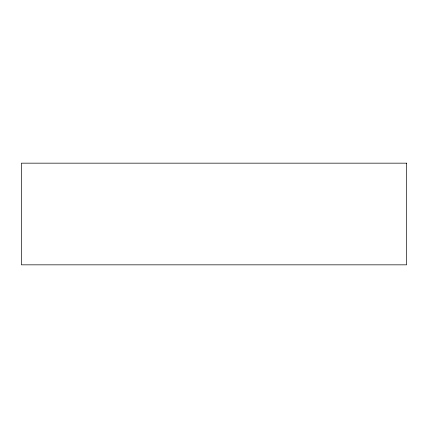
<?xml version="1.0" encoding="UTF-8"?>
<svg xmlns="http://www.w3.org/2000/svg" width="428" height="428" viewBox="0 0 428 428"><rect width="100%" height="100%" fill="white"/><g stroke="black" fill="none" stroke-linecap="round" stroke-linejoin="round"><path stroke-width="0.64" d="M406.6 163.164L21.4 163.164L21.4 264.836L406.6 264.836L406.6 163.164"/></g></svg>
